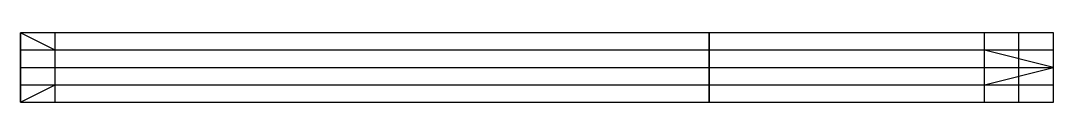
# Model space of a CAD drawing. Extents: x 0 to 300, y -10 to 10.
import ezdxf

# ---------------------------------------------------------------- set-up
doc = ezdxf.new("R2010")
doc.units = 0
doc.layers.get('0').update_dxf_attribs({"linetype": 'CONTINUOUS'})

msp = doc.modelspace()

# ---------------------------------------------------------------- linework, layer by layer
at = {"linetype": 'CONTINUOUS'}
for p, q in [((300, 10), (0, 10)), ((0, -10), (0, 10)), ((0, 10), (0, -10)), ((10, 5), (0, 10)), ((10, -10), (10, 10)), ((200, -10), (200, 10)), ((280, 10), (200, 10)), ((200, 10), (200, -10)), ((280, 10), (200, 10)), ((200, 10), (200, -10)), ((280, -10), (280, 10)), ((280, -10), (280, 10)), ((280, -10), (280, 10)), ((290, -10), (290, 10)), ((300, -10), (300, 10)), ((300, 5), (0, 5)), ((280, 5), (10, 5)), ((300, 0), (280, 5)), ((0, 0), (300, 0)), ((280, -5), (300, 0)), ((0, -5), (300, -5)), ((0, -10), (10, -5)), ((10, -5), (280, -5)), ((0, -10), (300, -10)), ((200, -10), (280, -10)), ((200, -10), (280, -10))]:
    msp.add_line(p, q, dxfattribs=at)

doc.saveas('drawing.dxf')
